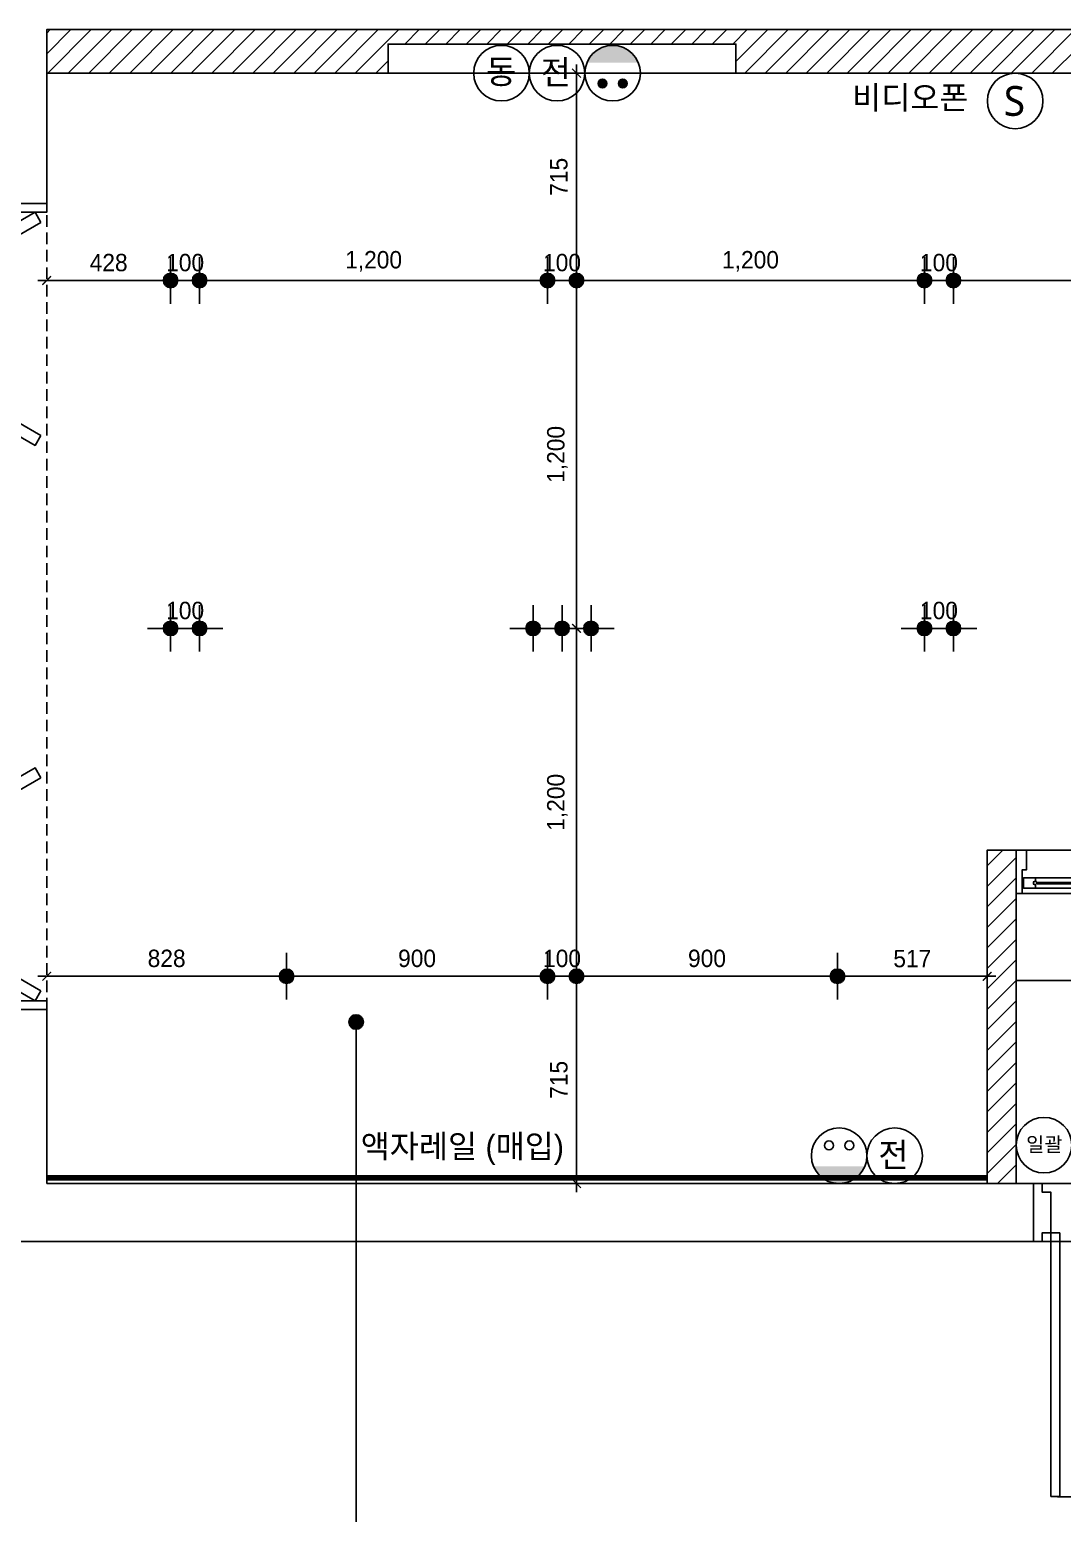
# Model space of a CAD drawing. Header units: inches. Extents: x 261411 to 598054, y 5888 to 34411.
# Drawn here: x 288784 to 292346, y 9073 to 14190 of the extents above; entities that cross this region are included whole.
import ezdxf

# ---------------------------------------------------------------- set-up
doc = ezdxf.new("R2010")
doc.units = ezdxf.units.IN
doc.header["$LTSCALE"] = 50
doc.header["$MEASUREMENT"] = 0
doc.linetypes.add('DH-HID2', pattern=[1.2, 0.8, -0.4])
doc.linetypes.add('HID', pattern=[2.5, 1.5, -1])
for name, color, linetype in [('02-WAL', 2, 'Continuous'), ('03-TEXT', 3, 'Continuous'), ('03-WAL NEW', 3, 'Continuous'), ('07-DIM WAL', 5, 'Continuous'), ('3.기호.계단선', 30, 'Continuous'), ('CO-DO-FR', 7, 'Continuous'), ('CO-DOOR', 8, 'Continuous'), ('RC-LIGHT', 7, 'Continuous'), ('도면층2', 2, 'Continuous'), ('도면층4', 4, 'Continuous'), ('도면층5', 5, 'Continuous'), ('도면층8', 8, 'Continuous'), ('설비', 140, 'Continuous')]:
    doc.layers.add(name, color=color, linetype=linetype)
doc.styles.add('HY 울릉도 L', font='')
doc.styles.add('코레일둥고', font='Korail_Round_Gothic_Medium.ttf')
doc.styles.get('HY 울릉도 L').set_extended_font_data('HY울릉도L')
doc.dimstyles.new('30', dxfattribs={"dimscale": 30, "dimtxt": 2, "dimasz": 1, "dimexe": 1, "dimexo": 1, "dimgap": 1, "dimtad": 1, "dimdec": 0, "dimrnd": 0.05, "dimdsep": 46, "dimlunit": 6, "dimtxsty": 'HY 울릉도 L', "dimblk": 'ARCHTICK', "dimcen": 2.5, "dimdle": 1, "dimclrd": 133, "dimclre": 133, "dimclrt": 30, "dimadec": 0, "dimazin": 0, "dimtfac": 1, "dimtdec": 0, "dimtix": 1, "dimtmove": 2, "dimatfit": 3, "dimldrblk": 'ARCHTICK', "dimfxl": 1, "dimlwd": -1, "dimlwe": -1, "dimarcsym": 0})

# ---------------------------------------------------------------- blocks, each defined once
blk = doc.blocks.new('vudauseh')
at = {"layer": '02-WAL'}
for p, q in [((270898.1, 14190), (267343.1, 14190)), ((270747.1, 10210), (267343.1, 10210)), ((270747.1, 10210), (270747.1, 10010)), ((270747.1, 10010), (265672.1, 10010))]:
    blk.add_line(p, q, dxfattribs=at)
for points in [[(267143.1, 14190), (267143.1, 13590), (267343.1, 13590), (267343.1, 14190)], [(267343.1, 10210), (267343.1, 10810), (267143.1, 10810), (267143.1, 10210)]]:
    blk.add_lwpolyline(points, dxfattribs=at)
at = {"layer": '도면층2'}
blk.add_line((270747.1, 10010), (270747.1, 10210), dxfattribs=at)
at = {"layer": '도면층4'}
for p, q in [((271747.1, 10210), (270747.1, 10210)), ((270747.1, 10210), (270747.1, 10010)), ((270747.1, 10010), (270747.1, 10210)), ((270807.1, 10040), (270807.1, 9130)), ((270807.1, 10040), (270837.1, 10040)), ((270837.1, 10040), (270837.1, 9130.5)), ((270747.1, 10010), (271747.1, 10010)), ((270807.1, 9130), (270837.1, 9130))]:
    blk.add_line(p, q, dxfattribs=at)
blk.add_lwpolyline([(270747.1, 10010), (270777.1, 10010), (270777.1, 10040), (270807.1, 10040), (270807.1, 10180), (270777.1, 10180), (270777.1, 10210), (270747.1, 10210), (270747.1, 10010)], dxfattribs=at)
at = {"layer": '도면층5'}
blk.add_arc((270859.9, 9959.9), 831.1, 266.3562, 5.5291, dxfattribs=at)
blk = doc.blocks.new('D-302')
at = {"layer": 'CO-DO-FR'}
for points in [[(0, 200), (30, 200), (30, 0), (0, 0)], [(2780, 200), (2750, 200), (2750, 0), (2780, 0)]]:
    blk.add_lwpolyline(points, close=True, dxfattribs=at)
at = {"layer": 'CO-DOOR', "color": 251, "linetype": 'DH-HID2'}
blk.add_lwpolyline([(0, 200), (2780, 200), (2780, 0), (0, 0)], close=True, dxfattribs=at)
at = {"layer": 'CO-DOOR'}
for points in [[(64.6, 180), (432.1, -456.5), (397.5, -476.5), (30, 160)], [(799.6, 180), (432.1, -456.5), (466.8, -476.5), (834.3, 160)], [(1980.4, 180), (2347.9, -456.5), (2313.2, -476.5), (1945.7, 160)], [(2715.4, 180), (2347.9, -456.5), (2382.5, -476.5), (2750, 160)]]:
    blk.add_lwpolyline(points, close=True, dxfattribs=at)
blk = doc.blocks.new('cjswjdeh')
at = {"layer": '03-WAL NEW', "transparency": 33554687}
h = blk.add_hatch(dxfattribs=at)
h.set_pattern_fill('_USER', color=256, scale=50, angle=45, pattern_type=0)
h.set_pattern_definition([(45, (35396.233, -3661.15), (-35.355339, 35.355339), [])])
h.paths.add_polyline_path([(302739.3, 10528.8), (302739.3, 10378.8), (303916.8, 10378.8), (303916.8, 10478.8), (305116.8, 10478.8), (305116.8, 10378.8), (306294.3, 10378.8), (306294.3, 10528.8)])
at = {"layer": '03-WAL NEW'}
h = blk.add_hatch(dxfattribs=at)
h.set_pattern_fill('_USER', color=256, scale=50, angle=45, pattern_type=0)
h.set_pattern_definition([(45, (302494.305, 10469.803), (-35.35534, 35.35534), [])])
h.paths.add_polyline_path([(306083.3, 7698.8), (305983.3, 7698.8), (305983.3, 6548.8), (306083.3, 6548.8)])
at = {"color": 8}
blk.add_line((307483.3, 7548.8), (306083.3, 7548.8), dxfattribs=at)
at = {"layer": '03-WAL NEW'}
blk.add_line((302739.3, 10528.8), (306294.3, 10528.8), dxfattribs=at)
at = {"layer": '03-WAL NEW', "color": 7}
blk.add_line((306083.3, 7248.8), (307483.3, 7248.8), dxfattribs=at)
at = {"layer": '03-WAL NEW', "transparency": 33554687}
blk.add_lwpolyline([(302739.3, 10378.8), (306294.3, 10378.8), (306294.3, 10528.8), (302739.3, 10528.8)], close=True, dxfattribs=at)
at = {"layer": '03-WAL NEW'}
blk.add_lwpolyline([(303916.8, 10378.8), (303916.8, 10478.8), (305116.8, 10478.8), (305116.8, 10378.8)], dxfattribs=at)
blk.add_lwpolyline([(306083.3, 7698.8), (305983.3, 7698.8), (305983.3, 6548.8), (306083.3, 6548.8)], close=True, dxfattribs=at)
at = {"layer": '도면층8', "color": 8}
for p, q in [((307462.9, 7698.8), (306118.4, 7698.8)), ((306546.1, 7602.9), (306149.3, 7602.9)), ((306083.3, 7548.8), (307483.3, 7548.8)), ((306546.1, 7567.8), (306149.3, 7567.8))]:
    blk.add_line(p, q, dxfattribs=at)
for points in [[(306083.3, 7698.8), (306083.3, 7698.8), (306118.4, 7698.8), (306118.4, 7630.8), (306103.7, 7630.8), (306103.7, 7548.8), (306083.3, 7548.8), (306083.3, 7698.8)], [(306149.3, 7592.1), (306152.5, 7590.5), (306153.2, 7589.3), (306153.8, 7587.7)], [(306153.8, 7587.7), (306541.6, 7587.7), (306541.6, 7583), (306153.8, 7583), (306153.8, 7587.7), (306153.8, 7583)]]:
    blk.add_lwpolyline(points, dxfattribs=at)
blk.add_lwpolyline([(306149.3, 7591.2), (306149.3, 7602.9), (306108.4, 7602.9), (306108.4, 7567.8), (306149.3, 7567.8), (306149.3, 7579.5), (306142.9, 7581.6), (306142.9, 7589.1)], close=True, dxfattribs=at)
blk.add_blockref('vudauseh', (35396.2, -3661.2))
at = {"layer": 'CO-DOOR', "color": 8, "xscale": -1, "rotation": 270}
blk.add_blockref('D-302', (302539.3, 7148.8), dxfattribs=at)
blk = doc.blocks.new('1')
at = {"linetype": 'Continuous'}
h = blk.add_hatch(color=4, dxfattribs=at)
h.dxf.hatch_style = 1
edge = h.paths.add_edge_path()
edge.add_arc((11539653.5, -14273503.8), 37.5, 0, 360)
at = {"color": 1, "linetype": 'Continuous'}
for p, q in [((11539653.5, -14273637.1), (11539653.5, -14273370.5)), ((11539520.2, -14273503.8), (11539786.8, -14273503.8))]:
    blk.add_line(p, q, dxfattribs=at)
at = {"color": 4, "linetype": 'Continuous'}
for radius in [41.5, 37.5]:
    blk.add_circle((11539653.5, -14273503.8), radius, dxfattribs=at)
blk = doc.blocks.new('_ArchTick')
at = {"color": 0, "linetype": 'ByBlock', "const_width": 0.15}
blk.add_lwpolyline([(-0.5, -0.5), (0.5, 0.5)], dxfattribs=at)
blk = doc.blocks.new('*D831')
at = {"layer": '07-DIM WAL', "color": 133}
for p, q in [((290540.6, 13325), (290700.6, 13325)), ((290570.6, 13355), (290570.6, 13355)), ((290670.6, 13295), (290670.6, 13295))]:
    blk.add_line(p, q, dxfattribs=at)
at = {"layer": 'Defpoints', "color": 0}
for p in [(290570.6, 13325), (290670.6, 13325), (290670.6, 13325)]:
    blk.add_point(p, dxfattribs=at)
at = {"layer": '07-DIM WAL', "color": 133, "xscale": 30, "yscale": 30, "zscale": 30}
blk.add_blockref('_ArchTick', (290570.6, 13325), dxfattribs=at)
at = {"layer": '07-DIM WAL', "color": 133, "xscale": 30, "yscale": 30, "zscale": 30, "rotation": 180}
blk.add_blockref('_ArchTick', (290670.6, 13325), dxfattribs=at)
at = {"layer": '07-DIM WAL', "color": 30, "insert": (290620.6, 13386.2), "char_height": 60, "attachment_point": 5, "style": 'HY 울릉도 L'}
blk.add_mtext('100', dxfattribs=at)
blk = doc.blocks.new('*D842')
at = {"layer": '07-DIM WAL', "color": 133}
for p, q in [((290640.6, 13325), (291900.6, 13325)), ((290670.6, 13355), (290670.6, 13355)), ((291870.6, 13355), (291870.6, 13355))]:
    blk.add_line(p, q, dxfattribs=at)
at = {"layer": 'Defpoints', "color": 0}
for p in [(290670.6, 13325), (291870.6, 13325), (291870.6, 13325)]:
    blk.add_point(p, dxfattribs=at)
at = {"layer": '07-DIM WAL', "color": 133, "xscale": 30, "yscale": 30, "zscale": 30, "rotation": 180}
blk.add_blockref('_ArchTick', (290670.6, 13325), dxfattribs=at)
at = {"layer": '07-DIM WAL', "color": 133, "xscale": 30, "yscale": 30, "zscale": 30}
blk.add_blockref('_ArchTick', (291870.6, 13325), dxfattribs=at)
at = {"layer": '07-DIM WAL', "color": 30, "insert": (291270.6, 13390.9), "char_height": 60, "attachment_point": 5, "style": 'HY 울릉도 L'}
blk.add_mtext('1,200', dxfattribs=at)
blk = doc.blocks.new('*D843')
at = {"layer": '07-DIM WAL', "color": 133}
for p, q in [((291840.6, 13325), (292000.6, 13325)), ((291870.6, 13355), (291870.6, 13355)), ((291970.6, 13295), (291970.6, 13295))]:
    blk.add_line(p, q, dxfattribs=at)
at = {"layer": 'Defpoints', "color": 0}
for p in [(291870.6, 13325), (291970.6, 13325), (291970.6, 13325)]:
    blk.add_point(p, dxfattribs=at)
at = {"layer": '07-DIM WAL', "color": 133, "xscale": 30, "yscale": 30, "zscale": 30}
blk.add_blockref('_ArchTick', (291870.6, 13325), dxfattribs=at)
at = {"layer": '07-DIM WAL', "color": 133, "xscale": 30, "yscale": 30, "zscale": 30, "rotation": 180}
blk.add_blockref('_ArchTick', (291970.6, 13325), dxfattribs=at)
at = {"layer": '07-DIM WAL', "color": 30, "insert": (291920.6, 13386.2), "char_height": 60, "attachment_point": 5, "style": 'HY 울릉도 L'}
blk.add_mtext('100', dxfattribs=at)
blk = doc.blocks.new('*D844')
at = {"layer": '07-DIM WAL', "color": 133}
for p, q in [((291940.6, 13325), (293200.6, 13325)), ((291970.6, 13355), (291970.6, 13355)), ((293170.6, 13295), (293170.6, 13295))]:
    blk.add_line(p, q, dxfattribs=at)
at = {"layer": 'Defpoints', "color": 0}
for p in [(291970.6, 13325), (293170.6, 13325), (293170.6, 13325)]:
    blk.add_point(p, dxfattribs=at)
at = {"layer": '07-DIM WAL', "color": 133, "xscale": 30, "yscale": 30, "zscale": 30, "rotation": 180}
blk.add_blockref('_ArchTick', (291970.6, 13325), dxfattribs=at)
at = {"layer": '07-DIM WAL', "color": 133, "xscale": 30, "yscale": 30, "zscale": 30}
blk.add_blockref('_ArchTick', (293170.6, 13325), dxfattribs=at)
at = {"layer": '07-DIM WAL', "color": 30, "insert": (292570.6, 13390.9), "char_height": 60, "attachment_point": 5, "style": 'HY 울릉도 L'}
blk.add_mtext('1,200', dxfattribs=at)
blk = doc.blocks.new('*D914')
at = {"layer": '07-DIM WAL', "color": 133}
for p, q in [((291870.6, 12155), (291870.6, 12155)), ((291840.6, 12125), (292000.6, 12125)), ((291970.6, 12095), (291970.6, 12095))]:
    blk.add_line(p, q, dxfattribs=at)
at = {"layer": 'Defpoints', "color": 0}
for p in [(291870.6, 12125), (291970.6, 12125), (291970.6, 12125)]:
    blk.add_point(p, dxfattribs=at)
at = {"layer": '07-DIM WAL', "color": 133, "xscale": 30, "yscale": 30, "zscale": 30}
blk.add_blockref('_ArchTick', (291870.6, 12125), dxfattribs=at)
at = {"layer": '07-DIM WAL', "color": 133, "xscale": 30, "yscale": 30, "zscale": 30, "rotation": 180}
blk.add_blockref('_ArchTick', (291970.6, 12125), dxfattribs=at)
at = {"layer": '07-DIM WAL', "color": 30, "insert": (291920.6, 12186.2), "char_height": 60, "attachment_point": 5, "style": 'HY 울릉도 L'}
blk.add_mtext('100', dxfattribs=at)
blk = doc.blocks.new('*D949')
at = {"layer": '07-DIM WAL', "color": 133}
for p, q in [((290670.6, 13295), (290670.6, 14070)), ((290700.6, 14040), (290700.6, 14040)), ((290700.6, 13325), (290700.6, 13325))]:
    blk.add_line(p, q, dxfattribs=at)
at = {"layer": 'Defpoints', "color": 0}
for p in [(290670.6, 14040), (290670.6, 14040), (290670.6, 13325)]:
    blk.add_point(p, dxfattribs=at)
at = {"layer": '07-DIM WAL', "color": 133, "xscale": 30, "yscale": 30, "zscale": 30}
for p, rotation in [((290670.6, 14040), 90), ((290670.6, 13325), 270)]:
    blk.add_blockref('_ArchTick', p, dxfattribs=dict(at, rotation=rotation))
at = {"layer": '07-DIM WAL', "color": 30, "insert": (290609.9, 13682.5), "char_height": 60, "attachment_point": 5, "rotation": 90, "style": 'HY 울릉도 L'}
blk.add_mtext('715', dxfattribs=at)
blk = doc.blocks.new('*D953')
at = {"layer": '07-DIM WAL', "color": 133}
for p, q in [((289400.6, 13325), (289240.6, 13325)), ((289370.6, 13355), (289370.6, 13355)), ((289270.6, 13295), (289270.6, 13295))]:
    blk.add_line(p, q, dxfattribs=at)
at = {"layer": 'Defpoints', "color": 0}
for p in [(289270.6, 13325), (289270.6, 13325), (289370.6, 13325)]:
    blk.add_point(p, dxfattribs=at)
at = {"layer": '07-DIM WAL', "color": 133, "xscale": 30, "yscale": 30, "zscale": 30}
blk.add_blockref('_ArchTick', (289270.6, 13325), dxfattribs=at)
at = {"layer": '07-DIM WAL', "color": 133, "xscale": 30, "yscale": 30, "zscale": 30, "rotation": 180}
blk.add_blockref('_ArchTick', (289370.6, 13325), dxfattribs=at)
at = {"layer": '07-DIM WAL', "color": 30, "insert": (289320.6, 13386.2), "char_height": 60, "attachment_point": 5, "style": 'HY 울릉도 L'}
blk.add_mtext('100', dxfattribs=at)
blk = doc.blocks.new('*D954')
at = {"layer": '07-DIM WAL', "color": 133}
for p, q in [((289370.6, 12155), (289370.6, 12155)), ((289400.6, 12125), (289240.6, 12125)), ((289270.6, 12095), (289270.6, 12095))]:
    blk.add_line(p, q, dxfattribs=at)
at = {"layer": 'Defpoints', "color": 0}
for p in [(289270.6, 12125), (289270.6, 12125), (289370.6, 12125)]:
    blk.add_point(p, dxfattribs=at)
at = {"layer": '07-DIM WAL', "color": 133, "xscale": 30, "yscale": 30, "zscale": 30}
blk.add_blockref('_ArchTick', (289270.6, 12125), dxfattribs=at)
at = {"layer": '07-DIM WAL', "color": 133, "xscale": 30, "yscale": 30, "zscale": 30, "rotation": 180}
blk.add_blockref('_ArchTick', (289370.6, 12125), dxfattribs=at)
at = {"layer": '07-DIM WAL', "color": 30, "insert": (289320.6, 12186.2), "char_height": 60, "attachment_point": 5, "style": 'HY 울릉도 L'}
blk.add_mtext('100', dxfattribs=at)
blk = doc.blocks.new('*D963')
at = {"layer": '07-DIM WAL', "color": 133}
for p, q in [((289300.6, 13325), (288813.1, 13325)), ((288843.1, 13295), (288843.1, 13295)), ((289270.6, 13295), (289270.6, 13295))]:
    blk.add_line(p, q, dxfattribs=at)
at = {"layer": 'Defpoints', "color": 0}
for p in [(288843.1, 13325), (288843.1, 13325), (289270.6, 13325)]:
    blk.add_point(p, dxfattribs=at)
at = {"layer": '07-DIM WAL', "color": 133, "xscale": 30, "yscale": 30, "zscale": 30, "rotation": 180}
blk.add_blockref('_ArchTick', (288843.1, 13325), dxfattribs=at)
at = {"layer": '07-DIM WAL', "color": 133, "xscale": 30, "yscale": 30, "zscale": 30}
blk.add_blockref('_ArchTick', (289270.6, 13325), dxfattribs=at)
at = {"layer": '07-DIM WAL', "color": 30, "insert": (289056.8, 13386.3), "char_height": 60, "attachment_point": 5, "style": 'HY 울릉도 L'}
blk.add_mtext('428', dxfattribs=at)
blk = doc.blocks.new('*D964')
at = {"layer": '07-DIM WAL', "color": 133}
for p, q in [((289340.6, 13325), (290600.6, 13325)), ((289370.6, 13355), (289370.6, 13355)), ((290570.6, 13355), (290570.6, 13355))]:
    blk.add_line(p, q, dxfattribs=at)
at = {"layer": 'Defpoints', "color": 0}
for p in [(289370.6, 13325), (290570.6, 13325), (290570.6, 13325)]:
    blk.add_point(p, dxfattribs=at)
at = {"layer": '07-DIM WAL', "color": 133, "xscale": 30, "yscale": 30, "zscale": 30, "rotation": 180}
blk.add_blockref('_ArchTick', (289370.6, 13325), dxfattribs=at)
at = {"layer": '07-DIM WAL', "color": 133, "xscale": 30, "yscale": 30, "zscale": 30}
blk.add_blockref('_ArchTick', (290570.6, 13325), dxfattribs=at)
at = {"layer": '07-DIM WAL', "color": 30, "insert": (289970.6, 13390.9), "char_height": 60, "attachment_point": 5, "style": 'HY 울릉도 L'}
blk.add_mtext('1,200', dxfattribs=at)
blk = doc.blocks.new('*D965')
at = {"layer": '07-DIM WAL', "color": 133}
for p, q in [((290640.6, 13325), (290640.6, 13325)), ((290670.6, 13355), (290670.6, 12095)), ((290640.6, 12125), (290640.6, 12125))]:
    blk.add_line(p, q, dxfattribs=at)
at = {"layer": 'Defpoints', "color": 0}
for p in [(290670.6, 13325), (290670.6, 12125), (290670.6, 12125)]:
    blk.add_point(p, dxfattribs=at)
at = {"layer": '07-DIM WAL', "color": 133, "xscale": 30, "yscale": 30, "zscale": 30}
for p, rotation in [((290670.6, 13325), 90), ((290670.6, 12125), 270)]:
    blk.add_blockref('_ArchTick', p, dxfattribs=dict(at, rotation=rotation))
at = {"layer": '07-DIM WAL', "color": 30, "insert": (290604.6, 12725), "char_height": 60, "attachment_point": 5, "rotation": 90, "style": 'HY 울릉도 L'}
blk.add_mtext('1,200', dxfattribs=at)
blk = doc.blocks.new('*D966')
at = {"layer": '07-DIM WAL', "color": 133}
for p, q in [((290670.6, 12155), (290670.6, 10895)), ((290640.6, 12125), (290640.6, 12125)), ((290640.6, 10925), (290640.6, 10925))]:
    blk.add_line(p, q, dxfattribs=at)
at = {"layer": 'Defpoints', "color": 0}
for p in [(290670.6, 12125), (290670.6, 10925), (290670.6, 10925)]:
    blk.add_point(p, dxfattribs=at)
at = {"layer": '07-DIM WAL', "color": 133, "xscale": 30, "yscale": 30, "zscale": 30}
for p, rotation in [((290670.6, 12125), 90), ((290670.6, 10925), 270)]:
    blk.add_blockref('_ArchTick', p, dxfattribs=dict(at, rotation=rotation))
at = {"layer": '07-DIM WAL', "color": 30, "insert": (290604.6, 11525), "char_height": 60, "attachment_point": 5, "rotation": 90, "style": 'HY 울릉도 L'}
blk.add_mtext('1,200', dxfattribs=at)
blk = doc.blocks.new('*D967')
at = {"layer": '07-DIM WAL', "color": 133}
for p, q in [((290670.6, 10955), (290670.6, 10180)), ((290640.6, 10925), (290640.6, 10925)), ((290640.6, 10210), (290640.6, 10210))]:
    blk.add_line(p, q, dxfattribs=at)
at = {"layer": 'Defpoints', "color": 0}
for p in [(290670.6, 10925), (290670.6, 10210), (290670.6, 10210)]:
    blk.add_point(p, dxfattribs=at)
at = {"layer": '07-DIM WAL', "color": 133, "xscale": 30, "yscale": 30, "zscale": 30}
for p, rotation in [((290670.6, 10925), 90), ((290670.6, 10210), 270)]:
    blk.add_blockref('_ArchTick', p, dxfattribs=dict(at, rotation=rotation))
at = {"layer": '07-DIM WAL', "color": 30, "insert": (290609.9, 10567.5), "char_height": 60, "attachment_point": 5, "rotation": 90, "style": 'HY 울릉도 L'}
blk.add_mtext('715', dxfattribs=at)
blk = doc.blocks.new('*D968')
at = {"layer": '07-DIM WAL', "color": 133}
for p, q in [((291600.6, 10925), (290640.6, 10925)), ((290670.6, 10895), (290670.6, 10895)), ((291570.6, 10895), (291570.6, 10895))]:
    blk.add_line(p, q, dxfattribs=at)
at = {"layer": 'Defpoints', "color": 0}
for p in [(290670.6, 10925), (290670.6, 10925), (291570.6, 10925)]:
    blk.add_point(p, dxfattribs=at)
at = {"layer": '07-DIM WAL', "color": 133, "xscale": 30, "yscale": 30, "zscale": 30, "rotation": 180}
blk.add_blockref('_ArchTick', (290670.6, 10925), dxfattribs=at)
at = {"layer": '07-DIM WAL', "color": 133, "xscale": 30, "yscale": 30, "zscale": 30}
blk.add_blockref('_ArchTick', (291570.6, 10925), dxfattribs=at)
at = {"layer": '07-DIM WAL', "color": 30, "insert": (291120.6, 10986.3), "char_height": 60, "attachment_point": 5, "style": 'HY 울릉도 L'}
blk.add_mtext('900', dxfattribs=at)
blk = doc.blocks.new('*D970')
at = {"layer": '07-DIM WAL', "color": 133}
for p, q in [((290670.6, 10955), (290670.6, 10955)), ((290700.6, 10925), (290540.6, 10925)), ((290570.6, 10895), (290570.6, 10895))]:
    blk.add_line(p, q, dxfattribs=at)
at = {"layer": 'Defpoints', "color": 0}
for p in [(290570.6, 10925), (290570.6, 10925), (290670.6, 10925)]:
    blk.add_point(p, dxfattribs=at)
at = {"layer": '07-DIM WAL', "color": 133, "xscale": 30, "yscale": 30, "zscale": 30}
blk.add_blockref('_ArchTick', (290570.6, 10925), dxfattribs=at)
at = {"layer": '07-DIM WAL', "color": 133, "xscale": 30, "yscale": 30, "zscale": 30, "rotation": 180}
blk.add_blockref('_ArchTick', (290670.6, 10925), dxfattribs=at)
at = {"layer": '07-DIM WAL', "color": 30, "insert": (290620.6, 10986.2), "char_height": 60, "attachment_point": 5, "style": 'HY 울릉도 L'}
blk.add_mtext('100', dxfattribs=at)
blk = doc.blocks.new('*D971')
at = {"layer": '07-DIM WAL', "color": 133}
for p, q in [((291570.6, 10955), (291570.6, 10955)), ((292087.1, 10955), (292087.1, 10955)), ((291540.6, 10925), (292117.1, 10925))]:
    blk.add_line(p, q, dxfattribs=at)
at = {"layer": 'Defpoints', "color": 0}
for p in [(291570.6, 10925), (292087.1, 10925), (292087.1, 10925)]:
    blk.add_point(p, dxfattribs=at)
at = {"layer": '07-DIM WAL', "color": 133, "xscale": 30, "yscale": 30, "zscale": 30, "rotation": 180}
blk.add_blockref('_ArchTick', (291570.6, 10925), dxfattribs=at)
at = {"layer": '07-DIM WAL', "color": 133, "xscale": 30, "yscale": 30, "zscale": 30}
blk.add_blockref('_ArchTick', (292087.1, 10925), dxfattribs=at)
at = {"layer": '07-DIM WAL', "color": 30, "insert": (291828.8, 10985.6), "char_height": 60, "attachment_point": 5, "style": 'HY 울릉도 L'}
blk.add_mtext('517', dxfattribs=at)
blk = doc.blocks.new('*D972')
at = {"layer": '07-DIM WAL', "color": 133}
for p, q in [((289670.6, 10955), (289670.6, 10955)), ((290570.6, 10955), (290570.6, 10955)), ((290600.6, 10925), (289640.6, 10925))]:
    blk.add_line(p, q, dxfattribs=at)
at = {"layer": 'Defpoints', "color": 0}
for p in [(289670.6, 10925), (289670.6, 10925), (290570.6, 10925)]:
    blk.add_point(p, dxfattribs=at)
at = {"layer": '07-DIM WAL', "color": 133, "xscale": 30, "yscale": 30, "zscale": 30, "rotation": 180}
blk.add_blockref('_ArchTick', (289670.6, 10925), dxfattribs=at)
at = {"layer": '07-DIM WAL', "color": 133, "xscale": 30, "yscale": 30, "zscale": 30}
blk.add_blockref('_ArchTick', (290570.6, 10925), dxfattribs=at)
at = {"layer": '07-DIM WAL', "color": 30, "insert": (290120.6, 10986.3), "char_height": 60, "attachment_point": 5, "style": 'HY 울릉도 L'}
blk.add_mtext('900', dxfattribs=at)
blk = doc.blocks.new('*D973')
at = {"layer": '07-DIM WAL', "color": 133}
for p, q in [((288843.1, 10939.2), (288843.1, 10955)), ((289670.6, 10955), (289670.6, 10955)), ((289700.6, 10925), (288813.1, 10925))]:
    blk.add_line(p, q, dxfattribs=at)
at = {"layer": 'Defpoints', "color": 0}
for p in [(288843.1, 10925), (288843.1, 10909.2), (289670.6, 10925)]:
    blk.add_point(p, dxfattribs=at)
at = {"layer": '07-DIM WAL', "color": 133, "xscale": 30, "yscale": 30, "zscale": 30, "rotation": 180}
blk.add_blockref('_ArchTick', (288843.1, 10925), dxfattribs=at)
at = {"layer": '07-DIM WAL', "color": 133, "xscale": 30, "yscale": 30, "zscale": 30}
blk.add_blockref('_ArchTick', (289670.6, 10925), dxfattribs=at)
at = {"layer": '07-DIM WAL', "color": 30, "insert": (289256.8, 10986.3), "char_height": 60, "attachment_point": 5, "style": 'HY 울릉도 L'}
blk.add_mtext('828', dxfattribs=at)
blk = doc.blocks.new('DLSXJSPT')
at = {"layer": '설비', "color": 140}
blk.add_circle((242956, 103418.4), 115, dxfattribs=at)
at = {"layer": '설비', "color": 140, "style": '코레일둥고'}
blk.add_text('전', height=100, dxfattribs=at).set_placement((242888.1, 103372))
blk = doc.blocks.new('egoo')
at = {"layer": '설비'}
h = blk.add_hatch(color=140, dxfattribs=at)
edge = h.paths.add_edge_path()
edge.add_arc((1015645.3, 443433.7), 22.3, 0, 360)
h = blk.add_hatch(color=140, dxfattribs=at)
edge = h.paths.add_edge_path()
edge.add_arc((1015747.7, 443433.7), 22.3, 0, 360)
h = blk.add_hatch(color=140, dxfattribs=at)
edge = h.paths.add_edge_path()
edge.add_line((1015826.3, 443329.1), (1015566.6, 443329.1))
edge.add_ellipse((1015696.5, 443381.5), major_axis=(99, 99), ratio=1, start_angle=156.95778, end_angle=293.04222)
at = {"layer": '설비', "color": 140}
for centre, radius in [((1015696.5, 443381.5), 140), ((1015645.3, 443433.7), 22.3), ((1015747.7, 443433.7), 22.3)]:
    blk.add_circle(centre, radius, dxfattribs=at)
blk = doc.blocks.new('DLSXJVHS')
at = {"layer": '설비', "color": 140}
blk.add_circle((236550.8, 103607.8), 115, dxfattribs=at)
at = {"layer": '설비', "color": 140, "style": '코레일둥고'}
blk.add_text('동', height=100, dxfattribs=at).set_placement((236486.9, 103564.3))
blk = doc.blocks.new('SW')
at = {"layer": '설비', "color": 140}
blk.add_circle((11533254.1, -14277699.4), 184, dxfattribs=at)
at = {"layer": '설비', "color": 140, "insert": (11533320, -14277600.8), "char_height": 197.143, "width": 314.327, "attachment_point": 3, "style": '코레일둥고'}
blk.add_mtext('{\\fMalgun Gothic|b0|i0|c129|p50;S}', dxfattribs=at)

msp = doc.modelspace()

# ---------------------------------------------------------------- hatches: boundary and pattern name
at = {"layer": '03-TEXT'}
h = msp.add_hatch(color=7, dxfattribs=at)
h.dxf.hatch_style = 1
edge = h.paths.add_edge_path()
edge.add_arc((289910.4, 10767.2), 25, 90, 450)
h = msp.add_hatch(color=7, dxfattribs=at)
h.dxf.hatch_style = 1
edge = h.paths.add_edge_path()
edge.add_arc((289910.4, 10767.2), 25, 90, 450)

# ---------------------------------------------------------------- linework, layer by layer
at = {"layer": '03-TEXT', "color": 7}
msp.add_line((289910.4, 10767.2), (289910.4, 8646), dxfattribs=at)
msp.add_circle((289910.4, 10767.2), 25, dxfattribs=at)
msp.add_circle((289910.4, 10767.2), 25, dxfattribs=at)
at = {"layer": '3.기호.계단선', "color": 140, "linetype": 'HID'}
msp.add_lwpolyline([(288843.1, 10230, 20, 20, 0), (292087.1, 10230, 0, 0, 0)], format="xyseb", dxfattribs=at)
at = {"layer": '설비', "color": 10}
msp.add_circle((292282.9, 10342.5), 95.8, dxfattribs=at)

# ---------------------------------------------------------------- block references
msp.add_blockref('cjswjdeh', (-13896.2, 3661.2))
at = {"layer": 'RC-LIGHT', "yscale": 0.6024096385271789, "zscale": 0.6024096385271789}
for p, xscale, rotation in [((-8309225.7, -6938273.5), 0.6024096385271789, 90.00000000000001), ((-8309125.7, -6938273.5), 0.6024096385271789, 90.00000000000001), ((8889066.8, -6938273.5), -0.6024096385271789, 270), ((8889166.8, -6938273.5), -0.6024096385271789, 270), ((8890366.8, -6938273.5), -0.6024096385271789, 270), ((8890466.8, -6938273.5), -0.6024096385271789, 270), ((-8309225.7, -6939473.5), 0.6024096385271789, 90.00000000000001), ((-8309125.7, -6939473.5), 0.6024096385271789, 90.00000000000001), ((8889016.8, -6939473.5), -0.6024096385271789, 270), ((8889116.8, -6939473.5), -0.6024096385271789, 270), ((8889216.8, -6939473.5), -0.6024096385271789, 270), ((8890366.8, -6939473.5), -0.6024096385271789, 270), ((8890466.8, -6939473.5), -0.6024096385271789, 270), ((8888166.8, -6940673.5), -0.6024096385271789, 270), ((8889066.8, -6940673.5), -0.6024096385271789, 270), ((8889166.8, -6940673.5), -0.6024096385271789, 270), ((8890066.8, -6940673.5), -0.6024096385271789, 270)]:
    msp.add_blockref('1', p, dxfattribs=dict(at, xscale=xscale, rotation=rotation))
at = {"layer": '설비', "xscale": 0.8333333333333334, "yscale": 0.8333333333333334, "zscale": 0.8333333333333334}
for name, p in [('DLSXJVHS', (93286.1, -72299.9)), ('DLSXJSPT', (88140.1, -72142)), ('DLSXJSPT', (89304.7, -75876.2))]:
    msp.add_blockref(name, p, dxfattribs=at)
at = {"layer": '설비', "color": 140, "xscale": 0.6845238224412213, "yscale": 0.6845238224412213, "zscale": 0.6845238224412213}
for p, rotation in [((986063.5, 317545.1), 180), ((-403692.1, -293199.4), 360)]:
    msp.add_blockref('egoo', p, dxfattribs=dict(at, rotation=rotation))
at = {"layer": '설비', "color": 140, "xscale": 0.5208333333333334, "yscale": 0.5208333333333334, "zscale": 0.5208333333333334}
msp.add_blockref('SW', (-5714719.7, 7450245.9), dxfattribs=at)

# ---------------------------------------------------------------- texts
at = {"layer": '3.기호.계단선', "color": 140, "linetype": 'HID', "style": '코레일둥고'}
for s, p in [('비디오폰', (291621, 13915.5)), ('액자레일 (매입)', (289926.1, 10298.2))]:
    msp.add_text(s, height=80, dxfattribs=at).set_placement(p)
at = {"layer": '설비', "color": 10, "style": '코레일둥고'}
msp.add_text('일괄', height=50, dxfattribs=at).set_placement((292221.3, 10320.3))

# ---------------------------------------------------------------- dimensions: what is measured, and where the dimension line sits
at = {"layer": '07-DIM WAL'}
for base, p1, p2, picture, middle in [((290670.6, 14040), (290670.6, 13325), (290670.6, 14040), '*D949', (290609.9, 13682.5)), ((290670.6, 12125), (290670.6, 13325), (290670.6, 12125), '*D965', (290604.6, 12725)), ((290670.6, 10925), (290670.6, 12125), (290670.6, 10925), '*D966', (290604.6, 11525)), ((290670.6, 10210), (290670.6, 10925), (290670.6, 10210), '*D967', (290609.9, 10567.5))]:
    dim = msp.add_linear_dim(base=base, p1=p1, p2=p2, angle=90, dimstyle='30', dxfattribs=at)
    dim.commit()
    dim.dimension.update_dxf_attribs({"geometry": picture, "text_midpoint": middle})
for base, p1, p2, picture, middle in [((288843.0715349, 13324.9537138), (289270.5715349, 13324.9537138), (288843.0715349, 13324.9537138), '*D963', (289056.8215349, 13386.2562918)), ((290570.6, 13325), (289370.6, 13325), (290570.6, 13325), '*D964', (289970.6, 13390.9)), ((291870.6, 13325), (290670.6, 13325), (291870.6, 13325), '*D842', (291270.6, 13390.9)), ((293170.6, 13325), (291970.6, 13325), (293170.6, 13325), '*D844', (292570.6, 13390.9)), ((288843.0715349, 10924.9537138), (289670.5715349, 10924.9537138), (288843.0715349, 10909.2357461), '*D973', (289256.8215349, 10986.2562918)), ((289670.6, 10925), (290570.6, 10925), (289670.6, 10925), '*D972', (290120.6, 10986.3)), ((290570.6, 10925), (290670.6, 10925), (290570.6, 10925), '*D970', (290620.6, 10986.2)), ((290670.6, 10925), (291570.6, 10925), (290670.6, 10925), '*D968', (291120.6, 10986.3)), ((292087.0715349, 10924.9537138), (291570.5715349, 10924.9537138), (292087.0715349, 10924.9537138), '*D971', (291828.8215349, 10985.6050028))]:
    dim = msp.add_linear_dim(base=base, p1=p1, p2=p2, dimstyle='30', dxfattribs=at)
    dim.commit()
    dim.dimension.update_dxf_attribs({"geometry": picture, "text_midpoint": middle})
for base, p1, p2, picture, middle in [((289270.6, 13325), (289370.6, 13325), (289270.6, 13325), '*D953', (289320.6, 13386.2)), ((289270.6, 12125), (289370.6, 12125), (289270.6, 12125), '*D954', (289320.6, 12186.2))]:
    dim = msp.add_linear_dim(base=base, p1=p1, p2=p2, angle=180, dimstyle='30', override={"dimtfill": 0}, dxfattribs=at)
    dim.commit()
    dim.dimension.update_dxf_attribs({"geometry": picture, "text_midpoint": middle})
for base, p1, p2, picture, middle in [((290670.6, 13325), (290570.6, 13325), (290670.6, 13325), '*D831', (290620.6, 13386.2)), ((291970.6, 13325), (291870.6, 13325), (291970.6, 13325), '*D843', (291920.6, 13386.2)), ((291970.6, 12125), (291870.6, 12125), (291970.6, 12125), '*D914', (291920.6, 12186.2))]:
    dim = msp.add_linear_dim(base=base, p1=p1, p2=p2, dimstyle='30', override={"dimtfill": 0}, dxfattribs=at)
    dim.commit()
    dim.dimension.update_dxf_attribs({"geometry": picture, "text_midpoint": middle})

doc.saveas('drawing.dxf')
